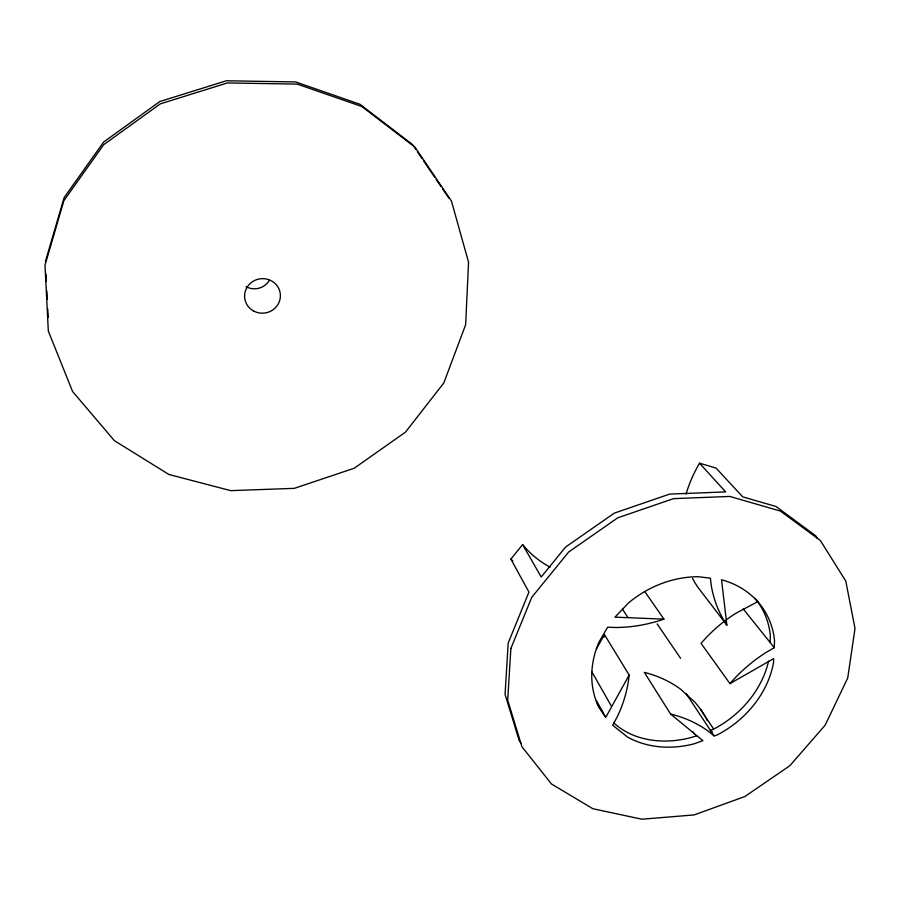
<?xml version="1.0" encoding="UTF-8"?>
<svg xmlns="http://www.w3.org/2000/svg" width="900" height="900" viewBox="0 0 900 900"><rect width="100%" height="100%" fill="white"/><g stroke="black" fill="none" stroke-linecap="round" stroke-linejoin="round"><path stroke-width="1.35" d="M770.062 642.42L770.321 635.501A95.377 79.875 -33.1 0 0 755.055 598.365M725.197 620.663A125.674 101.914 -35.1 0 0 701.066 643.387L729.956 683.617A131.49 104.861 -34.9 0 1 766.406 652.241L774.27 647.685L774.54 640.721A95.985 80.212 -33.1 0 0 721.541 579.758L726.874 625.117L697.669 586.969A132.75 111.701 -41.3 0 1 692.539 578.396M45.371 261.675L64.136 197.572L103.635 142.031L159.806 101.531L226.339 80.786L295.605 81.922L359.921 104.254L412.616 144.619L415.766 149.276M596.43 648.99L604.429 634.556L629.145 675.067L605.734 717.424L598.928 707.355A95.985 80.212 -33.1 0 1 598.826 642.386L607.624 627.232L616.5 627.502A144.461 126.664 -36.6 0 0 663.941 619.144L645.176 592.121M520.954 742.939L519.255 740.79L505.069 694.384L508.185 643.061L528.941 592.087L510.885 559.125L522.608 544.601A113.974 100.811 -36.6 0 0 550.08 567.158M729.956 683.617L773.674 658.62L773.561 662.569A95.985 80.212 -33.1 0 1 716.839 735.131L714.082 735.908L708.3 731.205A132.435 107.089 -27.8 0 0 670.567 714.026L644.355 672.379A126.529 103.984 -27.8 0 1 680.648 689.209L694.732 702.045A126.529 103.984 -27.8 0 1 705.521 717.244M696.712 735.795C669.488 744.952 635.704 743.018 613.755 722.903M663.941 619.144L614.981 617.153L628.616 602.831A95.985 80.212 -33.1 0 1 698.265 576.731L710.359 578.16L711.394 586.294A139.23 115.448 -40.8 0 0 726.874 625.117M686.036 494.145A132.75 111.701 -41.3 0 1 699.525 463.196L715.984 468.045L742.748 496.868L776.048 506.509L815.738 535.793L817.222 538.166M670.567 714.026L702.889 740.655L694.215 743.794A95.985 80.212 -33.1 0 1 627.773 737.224L612.686 725.254L616.804 717.694A140.411 120.116 -25.4 0 0 629.145 675.067M712.204 731.745L710.303 730.192L713.036 729.416A95.377 79.875 -33.1 0 0 768.589 661.072M699.525 463.196L725.681 491.918L669.735 494.077L614.306 513.124L565.571 547.065L541.215 577.001L522.608 544.601M743.276 608.985L774.27 647.685M657.135 623.925L680.58 658.305M417.341 151.594L422.066 158.58M423.641 160.898L434.666 177.188M436.241 179.505L440.978 186.48M442.553 188.809L448.853 198.112M597.274 703.89L602.539 711.697M700.56 709.38L713.565 728.933M686.227 693.776L714.082 735.908M622.553 609.244L627.863 617.4M692.831 731.644L694.339 733.984M591.84 671.794L611.539 706.376M596.464 700.762L605.092 716.276M46.001 274.207L46.35 281.183M46.845 290.925L47.261 299.284M47.756 309.037L48.172 317.396M512.921 560.903A137.475 122.017 -37 0 1 510.885 559.125M726.232 619.886A125.674 101.914 -35.1 0 1 735.773 613.339L756.124 602.516A125.674 101.914 -35.1 0 1 758.464 601.515M706.151 718.403A126.529 103.984 -27.8 0 1 707.377 720.765M604.429 634.556A133.796 116.021 -25.2 0 1 604.159 637.178M269.303 280.44A17.078 16.537 -5.3 0 1 246.06 286.684M468.551 262.204L465.649 324.72L443.801 382.973L405.484 432.135L354.218 468.236L294.311 488.351L230.737 490.646L168.874 474.469L114.334 440.618L72.562 391.455L48.319 331.076L45 265.185L63.9 200.632L103.703 144.675L160.301 103.871L227.351 82.957L297.146 84.082L361.924 106.549L414.979 147.184L451.429 201.026L468.551 262.204M510.863 648.529L507.69 700.11L521.933 746.73L551.464 783.979L592.864 808.729L641.925 819.214L694.102 814.928L744.84 796.534L789.84 765.742L825.21 725.107L847.721 678.015L855 628.504L845.798 581.096L820.327 540.484L780.446 511.076L729.799 496.44L673.515 498.645L617.726 517.826L568.676 552.004L531.776 597.285L510.863 648.529M253.485 310.928A17.921 17.258 -8.4 0 0 280.406 295.774A17.921 17.258 -8.4 0 0 253.586 281.014A17.921 17.258 -8.4 0 0 253.485 310.928"/></g></svg>
